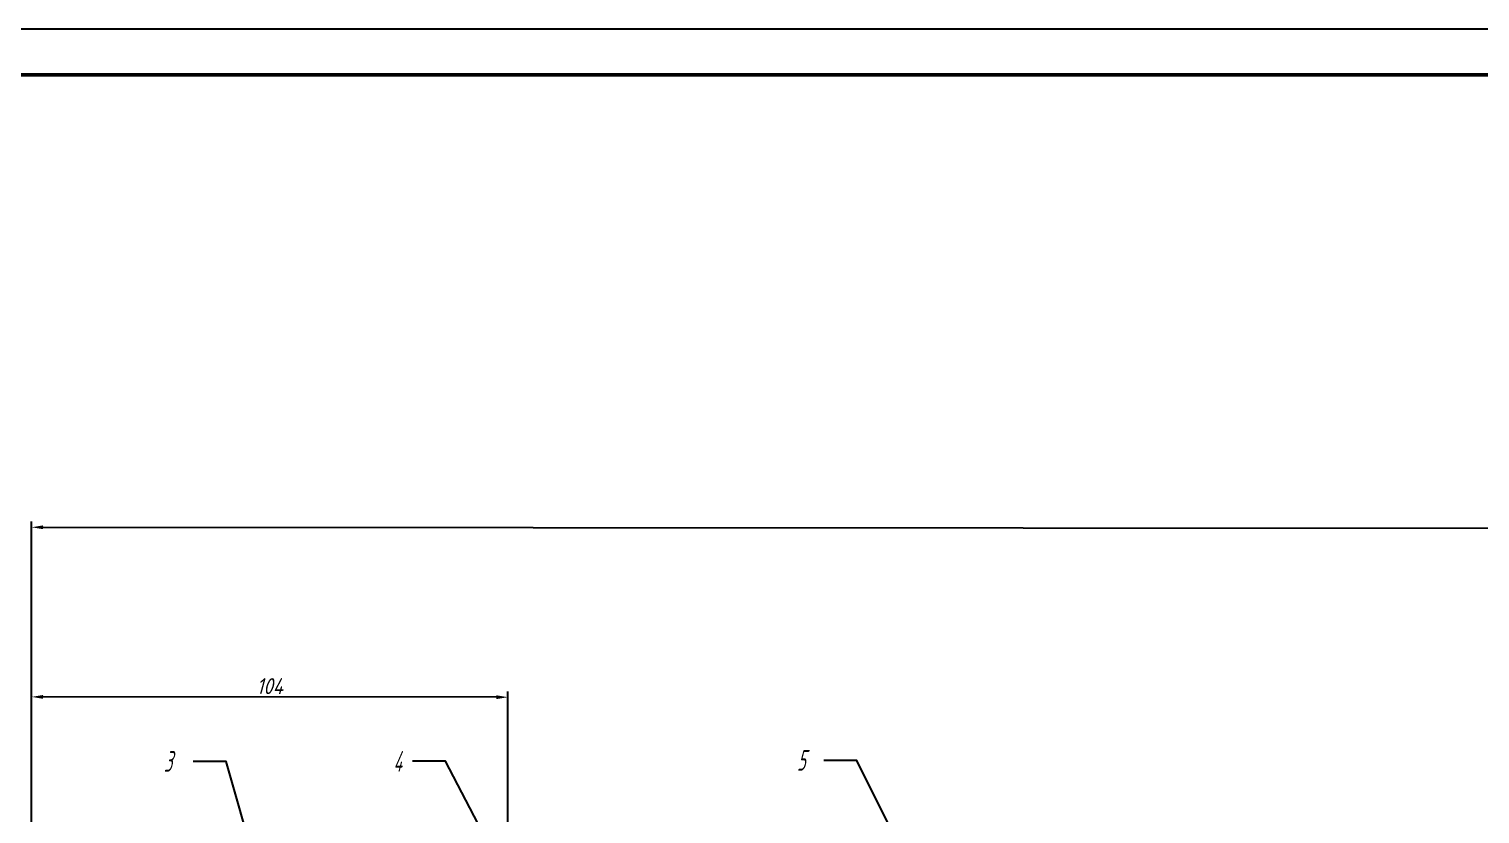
# Model space of a CAD drawing. Header units: millimetres. Extents: x 152 to 1341, y 163 to 1004.
# Drawn here: x 336.5 to 653, y 832.8 to 1004.1 of the extents above; entities that cross this region are included whole.
import ezdxf

# ---------------------------------------------------------------- set-up
doc = ezdxf.new("R2010")
doc.units = ezdxf.units.MM
doc.layers.get('Defpoints').update_dxf_attribs({"lineweight": 35})
for name, color, linetype, lineweight in [('01', 7, 'Continuous', 50), ('02', 3, 'Continuous', 25), ('尺寸', 4, 'Continuous', 25)]:
    doc.layers.add(name, color=color, linetype=linetype, lineweight=lineweight)
doc.layers.add('尺寸标注', color=4, linetype='Continuous')
doc.styles.get("Standard").update_dxf_attribs({"font": 'arial.ttf'})
doc.styles.add('工程字', font='gbenor.shx', dxfattribs={"width": 0.65, "oblique": 15, "height": 5, "bigfont": 'gbcbig.shx'})
doc.styles.add('工程字-35', font='gbeitc.shx', dxfattribs={"height": 3.5, "bigfont": 'gbcbig.shx'})
doc.dimstyles.new('ISO-25', dxfattribs={"dimtxt": 2.5, "dimasz": 2.5, "dimexe": 1.25, "dimexo": 0.625, "dimtad": 1, "dimtxsty": 'Standard', "dimcen": 2.5, "dimadec": 0, "dimazin": 0, "dimtfac": 1, "dimtmove": 0, "dimatfit": 3, "dimfxl": 1, "dimarcsym": 0})

# ---------------------------------------------------------------- blocks, each defined once
blk = doc.blocks.new('*D10')
at = {"layer": 'Defpoints', "color": 0, "transparency": 16777216}
for p in [(1172.6, 894.88), (336.93, 599.31), (1172.43, 598.81)]:
    blk.add_point(p, dxfattribs=at)
at = {"layer": '尺寸', "color": 0, "lineweight": -2, "transparency": 16777216}
for p, q in [((336.93, 599.93), (337.1, 896.63)), ((1172.43, 599.43), (1172.6, 896.13)), ((339.6, 895.38), (1170.1, 894.88))]:
    blk.add_line(p, q, dxfattribs=at)
at = {"layer": '尺寸', "color": 0, "transparency": 16777216}
for points in [[(339.6, 895.79), (339.6, 894.96), (337.1, 895.38)], [(1170.1, 895.3), (1170.1, 894.46), (1172.6, 894.88)]]:
    blk.add_solid(points, dxfattribs=at)
at = {"layer": '尺寸', "color": 0, "lineweight": 20, "transparency": 16777216, "insert": (754.85, 897), "char_height": 2.5, "attachment_point": 5, "rotation": 359.9657}
blk.add_mtext('{\\Fgbeitc,gbcbig|c134;4178}', dxfattribs=at)
blk = doc.blocks.new('*D12')
at = {"layer": 'Defpoints', "color": 0, "transparency": 16777216}
for p in [(337.08, 858.38), (337, 721.23), (440.9, 721.17)]:
    blk.add_point(p, dxfattribs=at)
at = {"layer": '尺寸标注', "color": 0, "lineweight": -2, "transparency": 16777216}
for p, q in [((337, 721.85), (337.08, 859.63)), ((438.49, 858.32), (339.58, 858.37)), ((440.9, 721.79), (440.99, 859.56))]:
    blk.add_line(p, q, dxfattribs=at)
at = {"layer": '尺寸标注', "color": 0, "transparency": 16777216}
for points in [[(339.58, 858.79), (339.58, 857.96), (337.08, 858.38)], [(438.49, 858.73), (438.49, 857.9), (440.99, 858.31)]]:
    blk.add_solid(points, dxfattribs=at)
at = {"layer": '尺寸标注', "color": 0, "lineweight": 20, "transparency": 16777216, "insert": (389.03, 860.72), "char_height": 3.5, "attachment_point": 5, "rotation": 359.9657, "style": '工程字-35'}
blk.add_mtext('104', dxfattribs=at)

msp = doc.modelspace()

# ---------------------------------------------------------------- linework, layer by layer
at = {"layer": '01'}
msp.add_line((1330.602, 994.063), (176.602, 994.063), dxfattribs=at)
at = {"layer": '02'}
msp.add_line((1340.602, 1004.063), (151.602, 1004.063), dxfattribs=at)
at = {"layer": '尺寸', "lineweight": 25}
for points in [[(449.583, 601.16), (448.715, 601.89), (379.539, 844.293), (372.296, 844.293)], [(491.35, 722.538), (490.481, 723.268), (427.397, 844.36), (420.155, 844.36)], [(582.469, 713.725), (581.144, 715.753), (517.132, 844.476), (509.89, 844.476)]]:
    msp.add_lwpolyline(points, dxfattribs=at)

# ---------------------------------------------------------------- texts
at = {"layer": '尺寸', "lineweight": 20, "char_height": 4.529, "attachment_point": 1, "style": '工程字'}
for s, insert in [('3', (365.926, 846.586)), ('4', (415.951, 846.562)), ('5', (504.041, 846.817))]:
    msp.add_mtext_dynamic_manual_height_columns(s, width=8.54319, gutter_width=11.321, heights=[0], dxfattribs=dict(at, insert=insert))

# ---------------------------------------------------------------- dimensions: what is measured, and where the dimension line sits
at = {"layer": '尺寸', "lineweight": 20}
dim = msp.add_aligned_dim(p1=(336.926, 599.305), p2=(1172.426, 598.805), distance=296.073, text='{\\Fgbeitc,gbcbig|c134;4178}', dimstyle='ISO-25', dxfattribs=at)
dim.commit()
dim.dimension.update_dxf_attribs({"geometry": '*D10', "text_midpoint": (754.854, 897.003)})
at = {"layer": '尺寸标注', "lineweight": 20}
dim = msp.add_aligned_dim(p1=(440.904, 721.166), p2=(336.999, 721.228), distance=-137.148, text='104', dimstyle='ISO-25', override={"dimtxsty": '工程字-35'}, dxfattribs=at)
dim.commit()
dim.dimension.update_dxf_attribs({"geometry": '*D12', "text_midpoint": (389.035, 860.72)})

doc.saveas('drawing.dxf')
